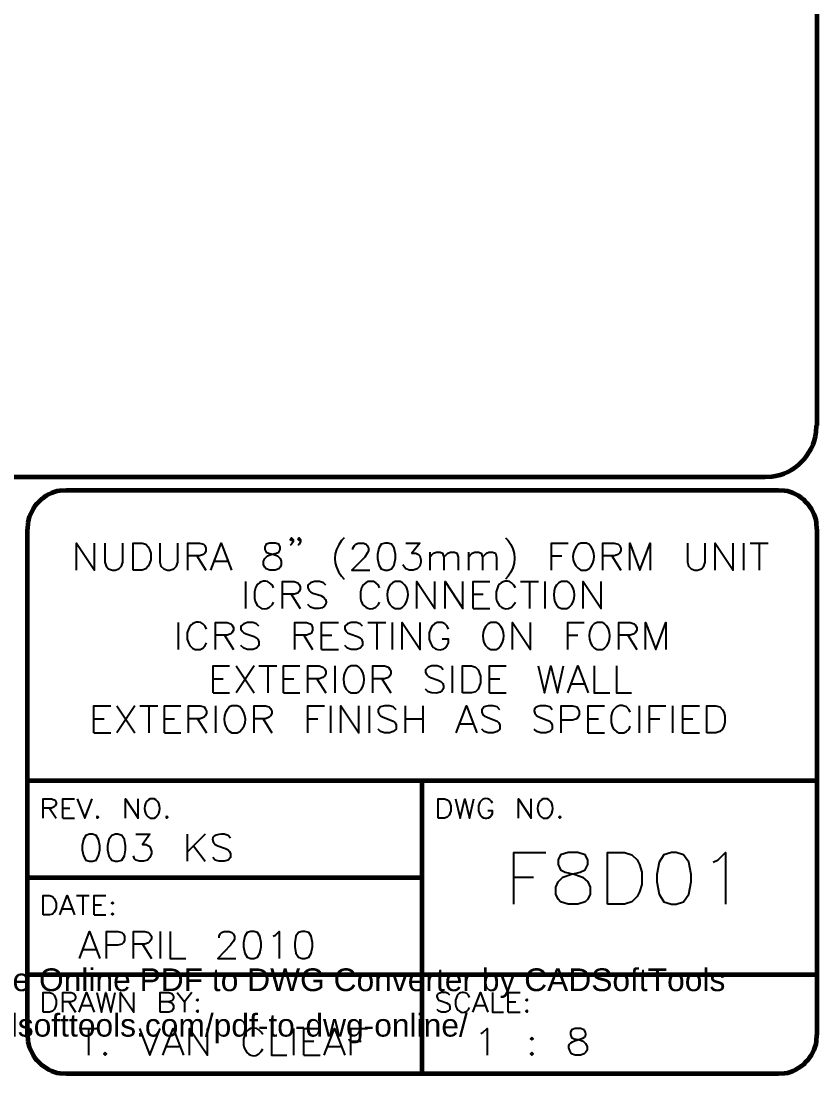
# Model space of a CAD drawing. Header units: millimetres. Extents: x 14 to 201, y 16 to 268.
# Drawn here: x 152.4 to 201.3, y 15.6 to 80.2 of the extents above; entities that cross this region are included whole.
import ezdxf

# ---------------------------------------------------------------- set-up
doc = ezdxf.new("R2010")
doc.units = ezdxf.units.MM
doc.header["$MEASUREMENT"] = 0
doc.layers.get('0').update_dxf_attribs({"linetype": 'CONTINUOUS'})
doc.layers.add('20ECE10', color=7, linetype='CONTINUOUS')
doc.styles.add('20ECEA0', font='Arial.ttf')

# ---------------------------------------------------------------- blocks, each defined once
blk = doc.blocks.new('20BCFF0')
at = {"layer": '20ECE10', "color": 0, "true_color": 0x000001, "style": '20ECEA0'}
for s, p in [('Created in Free Online PDF to DWG Converter by CADSoftTools', (0, 0)), ('http://www.cadsofttools.com/pdf-to-dwg-online/', (0, -2))]:
    blk.add_text(s, height=1, dxfattribs=at).set_placement(p)

msp = doc.modelspace()

# ---------------------------------------------------------------- linework, layer by layer
at = {"color": 0, "linetype": 'Continuous', "lineweight": 60, "true_color": 0x000007}
for p, q in [((201.295, 264.541), (201.295, 55.414)), ((201.253, 55.012), (201.274, 55.414)), ((198.12, 52.239), (17.018, 52.239)), ((198.12, 52.26), (198.522, 52.282)), ((155.194, 51.435), (154.813, 51.414)), ((155.194, 51.456), (198.924, 51.456)), ((199.305, 51.414), (198.924, 51.435)), ((152.845, 49.445), (152.823, 49.064)), ((201.295, 49.064), (201.274, 49.445)), ((152.823, 18.013), (152.823, 49.064)), ((201.295, 49.064), (201.295, 18.013)), ((152.823, 33.634), (201.295, 33.634)), ((177.059, 21.717), (177.059, 33.634)), ((152.823, 27.686), (177.059, 27.686)), ((152.823, 21.717), (201.295, 21.717)), ((177.059, 15.621), (177.059, 21.717)), ((152.823, 18.013), (152.845, 17.632)), ((201.274, 17.632), (201.295, 18.013)), ((154.813, 15.663), (155.194, 15.642)), ((198.924, 15.621), (155.194, 15.621)), ((198.924, 15.642), (199.305, 15.663))]:
    msp.add_line(p, q, dxfattribs=at)
at = {"color": 0, "linetype": 'Continuous', "lineweight": 25, "true_color": 0x000007}
for p, q in [((172.254, 48.514), (172.106, 48.366)), ((182.16, 48.514), (182.33, 48.366)), ((196.787, 48.197), (196.787, 46.546)), ((197.189, 48.197), (198.289, 48.197)), ((197.739, 48.197), (197.739, 46.546)), ((163.216, 47.413), (163.767, 46.546)), ((177.525, 47.646), (177.525, 46.546)), ((179.895, 47.646), (179.895, 46.546)), ((184.997, 47.413), (185.632, 47.413)), ((188.701, 47.413), (189.251, 46.546)), ((164.317, 47.096), (165.1, 47.096)), ((172.106, 46.165), (172.254, 45.995)), ((182.33, 46.165), (182.16, 45.995)), ((166.201, 45.847), (166.201, 44.196)), ((183.092, 45.847), (184.192, 45.847)), ((183.642, 45.847), (183.642, 44.196)), ((184.595, 45.847), (184.595, 44.196)), ((169.016, 45.064), (169.566, 44.196)), ((180.192, 45.064), (180.806, 45.064)), ((180.192, 44.196), (181.208, 44.196)), ((162.073, 43.328), (162.073, 41.677)), ((173.715, 43.328), (174.816, 43.328)), ((174.265, 43.328), (174.265, 41.677)), ((175.218, 43.328), (175.218, 41.677)), ((164.91, 42.545), (165.46, 41.677)), ((169.778, 42.545), (170.328, 41.677)), ((170.879, 42.545), (171.514, 42.545)), ((185.992, 42.545), (186.605, 42.545)), ((189.675, 42.545), (190.225, 41.677)), ((170.879, 41.677), (171.916, 41.677)), ((165.629, 40.661), (166.73, 39.01)), ((166.73, 40.661), (165.629, 39.01)), ((167.026, 40.661), (168.127, 40.661)), ((167.577, 40.661), (167.577, 39.01)), ((171.683, 40.661), (171.683, 39.01)), ((178.901, 40.661), (178.901, 39.01)), ((164.211, 39.878), (164.825, 39.878)), ((168.529, 39.878), (169.164, 39.878)), ((170.582, 39.878), (171.133, 39.01)), ((174.583, 39.878), (175.133, 39.01)), ((181.187, 39.878), (181.822, 39.878)), ((186.224, 39.561), (187.008, 39.561)), ((164.211, 39.01), (165.227, 39.01)), ((168.529, 39.01), (169.545, 39.01)), ((181.187, 39.01), (182.203, 39.01)), ((158.306, 38.206), (159.406, 36.555)), ((159.406, 38.206), (158.306, 36.555)), ((159.724, 38.206), (160.824, 38.206)), ((160.274, 38.206), (160.274, 36.555)), ((164.359, 38.206), (164.359, 36.555)), ((171.429, 38.206), (171.429, 36.555)), ((173.8, 38.206), (173.8, 36.555)), ((176.001, 38.206), (176.001, 36.555)), ((177.102, 38.206), (177.102, 36.555)), ((190.373, 38.206), (190.373, 36.555)), ((192.426, 38.206), (192.426, 36.555)), ((156.887, 37.423), (157.522, 37.423)), ((161.227, 37.423), (161.84, 37.423)), ((163.259, 37.423), (163.809, 36.555)), ((167.28, 37.423), (167.831, 36.555)), ((170.032, 37.423), (170.646, 37.423)), ((176.001, 37.423), (177.102, 37.423)), ((179.388, 37.105), (180.171, 37.105)), ((187.24, 37.423), (187.875, 37.423)), ((191.008, 37.423), (191.643, 37.423)), ((193.061, 37.423), (193.675, 37.423)), ((156.887, 36.555), (157.925, 36.555)), ((161.227, 36.555), (162.243, 36.555)), ((187.24, 36.555), (188.256, 36.555)), ((193.061, 36.555), (194.077, 36.555)), ((154.178, 31.941), (154.58, 31.327)), ((154.982, 31.941), (155.427, 31.941)), ((154.982, 31.327), (155.702, 31.327)), ((162.624, 30.332), (162.624, 28.681)), ((163.724, 30.332), (162.624, 29.231)), ((163.005, 29.612), (163.724, 28.681)), ((182.69, 27.707), (183.896, 27.707)), ((155.829, 26.564), (156.612, 26.564)), ((156.21, 26.564), (156.21, 25.379)), ((156.909, 25.993), (157.353, 25.993)), ((154.982, 25.76), (155.533, 25.76)), ((156.909, 25.379), (157.628, 25.379)), ((160.973, 24.363), (160.973, 22.712)), ((159.872, 23.58), (160.422, 22.712)), ((156.252, 23.262), (157.036, 23.262)), ((155.363, 20.045), (155.766, 19.41)), ((162.899, 20.616), (162.454, 20.045)), ((182.33, 20.045), (182.795, 20.045)), ((156.168, 19.812), (156.739, 19.812)), ((180.34, 19.812), (180.911, 19.812)), ((182.33, 19.41), (183.07, 19.41)), ((156.02, 18.415), (157.12, 18.415)), ((156.57, 18.415), (156.57, 16.764)), ((169.143, 18.415), (169.143, 16.764)), ((169.778, 17.632), (170.392, 17.632)), ((172.678, 17.632), (173.313, 17.632)), ((161.354, 17.314), (162.137, 17.314)), ((171.26, 17.314), (172.043, 17.314)), ((169.778, 16.764), (170.794, 16.764))]:
    msp.add_line(p, q, dxfattribs=at)
for points in [[(169.122, 48.429), (169.037, 48.366), (168.952, 48.429), (169.037, 48.514), (169.122, 48.429), (169.122, 48.281), (169.037, 48.133), (168.952, 48.048)], [(169.587, 48.429), (169.503, 48.366), (169.439, 48.429), (169.503, 48.514), (169.587, 48.429), (169.587, 48.281), (169.503, 48.133), (169.439, 48.048)], [(155.829, 46.546), (155.829, 48.197), (156.93, 46.546), (156.93, 48.197)], [(157.565, 48.197), (157.565, 47.032), (157.649, 46.778), (157.798, 46.63), (158.03, 46.546), (158.2, 46.546), (158.433, 46.63), (158.581, 46.778), (158.665, 47.032), (158.665, 48.197)], [(160.951, 48.197), (160.951, 47.032), (161.015, 46.778), (161.184, 46.63), (161.417, 46.546), (161.565, 46.546), (161.798, 46.63), (161.967, 46.778), (162.052, 47.032), (162.052, 48.197)], [(162.666, 46.546), (162.666, 48.197), (163.386, 48.197), (163.618, 48.133), (163.703, 48.048), (163.767, 47.879), (163.767, 47.731), (163.703, 47.583), (163.618, 47.498), (163.386, 47.413), (162.666, 47.413)], [(164.084, 46.546), (164.719, 48.197), (165.354, 46.546)], [(172.805, 47.816), (172.805, 47.879), (172.889, 48.048), (172.974, 48.133), (173.122, 48.197), (173.44, 48.197), (173.609, 48.133), (173.673, 48.048), (173.757, 47.879), (173.757, 47.731), (173.673, 47.583), (173.524, 47.329), (172.741, 46.546), (173.842, 46.546)], [(176.043, 48.197), (176.911, 48.197), (176.424, 47.583), (176.657, 47.583), (176.826, 47.498), (176.911, 47.413), (176.975, 47.181), (176.975, 47.032), (176.911, 46.778), (176.742, 46.63), (176.509, 46.546), (176.276, 46.546), (176.043, 46.63), (175.959, 46.715), (175.874, 46.863)], [(184.997, 46.546), (184.997, 48.197), (186.013, 48.197)], [(186.796, 48.197), (186.648, 48.133), (186.5, 47.964)], [(187.283, 48.133), (187.113, 48.197), (186.796, 48.197), (186.796, 48.197)], [(188.151, 46.546), (188.151, 48.197), (188.849, 48.197), (189.082, 48.133), (189.167, 48.048), (189.251, 47.879), (189.251, 47.731), (189.167, 47.583), (189.082, 47.498), (188.849, 47.413), (188.151, 47.413)], [(189.802, 46.546), (189.802, 48.197), (190.415, 46.546), (191.05, 48.197), (191.05, 46.546)], [(193.336, 48.197), (193.336, 47.032), (193.4, 46.778), (193.569, 46.63), (193.802, 46.546), (193.95, 46.546), (194.204, 46.63), (194.352, 46.778), (194.437, 47.032), (194.437, 48.197)], [(195.051, 46.546), (195.051, 48.197), (196.152, 46.546), (196.152, 48.197)], [(177.525, 47.329), (177.758, 47.583), (177.927, 47.646), (178.16, 47.646), (178.308, 47.583), (178.393, 47.329), (178.393, 46.546)], [(178.393, 47.329), (178.626, 47.583), (178.795, 47.646), (179.028, 47.646), (179.176, 47.583), (179.261, 47.329), (179.261, 46.546)], [(179.895, 47.329), (180.128, 47.583), (180.277, 47.646), (180.509, 47.646), (180.679, 47.583), (180.763, 47.329), (180.763, 46.546)], [(180.763, 47.329), (180.996, 47.583), (181.144, 47.646), (181.377, 47.646), (181.547, 47.583), (181.61, 47.329), (181.61, 46.546)], [(186.796, 46.546), (187.113, 46.546), (187.283, 46.63)], [(166.815, 45.445), (166.751, 45.212), (166.751, 44.81)], [(167.915, 45.445), (167.852, 45.614), (167.682, 45.762)], [(168.466, 44.196), (168.466, 45.847), (169.185, 45.847), (169.418, 45.762), (169.482, 45.678), (169.566, 45.53), (169.566, 45.36), (169.482, 45.212), (169.418, 45.127), (169.185, 45.064), (168.466, 45.064)], [(171.133, 45.614), (170.984, 45.762), (170.752, 45.847), (170.434, 45.847), (170.201, 45.762), (170.032, 45.614), (170.032, 45.445), (170.117, 45.297), (170.201, 45.212), (170.349, 45.127), (170.836, 44.979)], [(174.435, 45.445), (174.371, 45.614), (174.202, 45.762), (174.054, 45.847), (173.736, 45.847), (173.588, 45.762), (173.419, 45.614), (173.334, 45.445), (173.27, 45.212), (173.27, 44.81)], [(175.387, 45.847), (175.239, 45.762), (175.07, 45.614)], [(175.853, 45.762), (175.705, 45.847), (175.387, 45.847), (175.387, 45.847)], [(176.721, 44.196), (176.721, 45.847), (177.821, 44.196), (177.821, 45.847)], [(178.456, 44.196), (178.456, 45.847), (179.557, 44.196), (179.557, 45.847)], [(180.192, 44.196), (180.192, 45.847), (181.208, 45.847)], [(181.674, 45.445), (181.589, 45.212), (181.589, 44.81)], [(182.774, 45.445), (182.69, 45.614), (182.541, 45.762)], [(185.611, 45.847), (185.441, 45.762), (185.293, 45.614)], [(186.076, 45.762), (185.928, 45.847), (185.611, 45.847), (185.611, 45.847)], [(186.944, 44.196), (186.944, 45.847), (188.045, 44.196), (188.045, 45.847)], [(167.682, 44.26), (167.852, 44.429), (167.915, 44.577)], [(170.434, 44.196), (170.201, 44.26), (170.032, 44.429)], [(174.202, 44.26), (174.371, 44.429), (174.435, 44.577)], [(175.387, 44.196), (175.705, 44.196), (175.853, 44.26)], [(182.541, 44.26), (182.69, 44.429), (182.774, 44.577)], [(185.611, 44.196), (185.928, 44.196), (186.076, 44.26)], [(164.359, 41.677), (164.359, 43.328), (165.079, 43.328), (165.312, 43.244), (165.375, 43.18), (165.46, 43.011), (165.46, 42.863), (165.375, 42.693), (165.312, 42.63), (165.079, 42.545), (164.359, 42.545)], [(167.026, 43.095), (166.878, 43.244), (166.645, 43.328), (166.328, 43.328), (166.095, 43.244), (165.926, 43.095), (165.926, 42.926), (166.01, 42.778), (166.095, 42.693), (166.243, 42.63), (166.73, 42.46), (166.878, 42.376), (166.963, 42.312), (167.026, 42.143), (167.026, 41.91), (166.878, 41.762), (166.645, 41.677), (166.328, 41.677), (166.095, 41.762), (165.926, 41.91)], [(169.228, 41.677), (169.228, 43.328), (169.947, 43.328), (170.18, 43.244), (170.265, 43.18), (170.328, 43.011), (170.328, 42.863), (170.265, 42.693), (170.18, 42.63), (169.947, 42.545), (169.228, 42.545)], [(170.879, 41.677), (170.879, 43.328), (171.916, 43.328)], [(173.397, 43.095), (173.249, 43.244), (173.016, 43.328), (172.699, 43.328), (172.466, 43.244), (172.297, 43.095), (172.297, 42.926), (172.381, 42.778), (172.466, 42.693), (172.614, 42.63), (173.08, 42.46), (173.249, 42.376), (173.334, 42.312), (173.397, 42.143), (173.397, 41.91), (173.249, 41.762), (173.016, 41.677), (172.699, 41.677), (172.466, 41.762), (172.297, 41.91)], [(175.832, 41.677), (175.832, 43.328), (176.932, 41.677), (176.932, 43.328)], [(178.668, 42.926), (178.583, 43.095), (178.435, 43.244), (178.287, 43.328), (177.969, 43.328), (177.8, 43.244), (177.652, 43.095), (177.567, 42.926), (177.483, 42.693), (177.483, 42.312), (177.567, 42.079)], [(181.271, 43.328), (181.102, 43.244), (180.954, 43.095)], [(181.737, 43.244), (181.589, 43.328), (181.271, 43.328), (181.271, 43.328)], [(182.605, 41.677), (182.605, 43.328), (183.706, 41.677), (183.706, 43.328)], [(185.992, 41.677), (185.992, 43.328), (187.008, 43.328)], [(187.791, 43.328), (187.621, 43.244), (187.473, 43.095)], [(188.256, 43.244), (188.108, 43.328), (187.791, 43.328), (187.791, 43.328)], [(189.124, 41.677), (189.124, 43.328), (189.823, 43.328), (190.077, 43.244), (190.14, 43.18), (190.225, 43.011), (190.225, 42.863), (190.14, 42.693), (190.077, 42.63), (189.823, 42.545), (189.124, 42.545)], [(190.775, 41.677), (190.775, 43.328), (191.41, 41.677), (192.024, 43.328), (192.024, 41.677)], [(162.708, 42.926), (162.624, 42.693), (162.624, 42.312), (162.708, 42.079), (162.793, 41.91), (162.941, 41.762), (163.11, 41.677), (163.428, 41.677), (163.576, 41.762), (163.724, 41.91), (163.809, 42.079)], [(163.809, 42.926), (163.724, 43.095), (163.576, 43.244)], [(178.583, 41.91), (178.668, 42.079), (178.668, 42.312), (178.287, 42.312)], [(181.271, 41.677), (181.589, 41.677), (181.737, 41.762)], [(187.791, 41.677), (188.108, 41.677), (188.256, 41.762)], [(164.211, 39.01), (164.211, 40.661), (165.227, 40.661)], [(168.529, 39.01), (168.529, 40.661), (169.545, 40.661)], [(170.032, 39.01), (170.032, 40.661), (170.73, 40.661), (170.963, 40.577), (171.048, 40.492), (171.133, 40.344), (171.133, 40.174), (171.048, 40.026), (170.963, 39.942), (170.73, 39.878), (170.032, 39.878)], [(172.699, 40.661), (172.53, 40.577), (172.381, 40.428)], [(173.165, 40.577), (173.016, 40.661), (172.699, 40.661), (172.699, 40.661)], [(174.032, 39.01), (174.032, 40.661), (174.731, 40.661), (174.985, 40.577), (175.048, 40.492), (175.133, 40.344), (175.133, 40.174), (175.048, 40.026), (174.985, 39.942), (174.731, 39.878), (174.032, 39.878)], [(178.35, 40.428), (178.202, 40.577), (177.969, 40.661), (177.652, 40.661), (177.419, 40.577), (177.25, 40.428), (177.25, 40.259), (177.334, 40.111), (177.419, 40.026), (177.567, 39.942), (178.033, 39.793)], [(181.187, 39.01), (181.187, 40.661), (182.203, 40.661)], [(184.171, 40.661), (184.573, 39.01), (184.954, 40.661), (185.357, 39.01), (185.738, 40.661)], [(185.992, 39.01), (186.605, 40.661), (187.24, 39.01)], [(187.621, 40.661), (187.621, 39.01), (188.574, 39.01)], [(188.976, 40.661), (188.976, 39.01), (189.907, 39.01)], [(172.699, 39.01), (173.016, 39.01), (173.165, 39.074)], [(177.652, 39.01), (177.419, 39.074), (177.25, 39.243)], [(156.887, 36.555), (156.887, 38.206), (157.925, 38.206)], [(161.227, 36.555), (161.227, 38.206), (162.243, 38.206)], [(162.708, 36.555), (162.708, 38.206), (163.428, 38.206), (163.661, 38.142), (163.724, 38.058), (163.809, 37.888), (163.809, 37.74), (163.724, 37.592), (163.661, 37.507), (163.428, 37.423), (162.708, 37.423)], [(165.375, 38.206), (165.227, 38.142), (165.079, 37.973)], [(165.862, 38.142), (165.693, 38.206), (165.375, 38.206), (165.375, 38.206)], [(166.73, 36.555), (166.73, 38.206), (167.428, 38.206), (167.661, 38.142), (167.746, 38.058), (167.831, 37.888), (167.831, 37.74), (167.746, 37.592), (167.661, 37.507), (167.428, 37.423), (166.73, 37.423)], [(170.032, 36.555), (170.032, 38.206), (171.048, 38.206)], [(172.064, 36.555), (172.064, 38.206), (173.165, 36.555), (173.165, 38.206)], [(175.451, 37.973), (175.281, 38.142), (175.048, 38.206), (174.731, 38.206), (174.498, 38.142), (174.35, 37.973), (174.35, 37.825), (174.435, 37.656), (174.498, 37.592), (174.667, 37.507), (175.133, 37.338), (175.281, 37.275), (175.366, 37.19), (175.451, 37.042), (175.451, 36.788), (175.281, 36.64), (175.048, 36.555), (174.731, 36.555), (174.498, 36.64), (174.35, 36.788)], [(179.134, 36.555), (179.769, 38.206), (180.404, 36.555)], [(181.822, 37.973), (181.652, 38.142), (181.42, 38.206), (181.102, 38.206), (180.869, 38.142), (180.721, 37.973), (180.721, 37.825), (180.785, 37.656), (180.869, 37.592), (181.039, 37.507), (181.504, 37.338), (181.652, 37.275), (181.737, 37.19), (181.822, 37.042), (181.822, 36.788), (181.652, 36.64), (181.42, 36.555), (181.102, 36.555), (180.869, 36.64), (180.721, 36.788)], [(185.039, 37.973), (184.891, 38.142), (184.637, 38.206)], [(185.589, 36.555), (185.589, 38.206), (186.288, 38.206), (186.542, 38.142), (186.605, 38.058), (186.69, 37.888), (186.69, 37.656), (186.605, 37.507), (186.542, 37.423), (186.288, 37.338), (185.589, 37.338)], [(187.24, 36.555), (187.24, 38.206), (188.256, 38.206)], [(189.823, 37.825), (189.759, 37.973), (189.59, 38.142)], [(191.008, 36.555), (191.008, 38.206), (192.024, 38.206)], [(193.061, 36.555), (193.061, 38.206), (194.077, 38.206)], [(184.087, 37.592), (184.256, 37.507), (184.722, 37.338), (184.891, 37.275), (184.954, 37.19), (185.039, 37.042), (185.039, 36.788), (184.891, 36.64), (184.637, 36.555), (184.341, 36.555), (184.087, 36.64), (183.938, 36.788)], [(188.722, 37.825), (188.659, 37.592), (188.659, 37.19), (188.722, 36.957), (188.807, 36.788), (188.976, 36.64), (189.124, 36.555), (189.442, 36.555), (189.59, 36.64), (189.759, 36.788), (189.823, 36.957)], [(165.375, 36.555), (165.693, 36.555), (165.862, 36.64)], [(153.776, 31.327), (153.776, 32.512), (154.284, 32.512), (154.453, 32.449), (154.517, 32.406), (154.58, 32.279), (154.58, 32.173), (154.517, 32.068), (154.453, 32.004), (154.284, 31.941), (153.776, 31.941)], [(154.982, 31.327), (154.982, 32.512), (155.702, 32.512)], [(155.871, 32.512), (156.337, 31.327), (156.782, 32.512)], [(158.835, 31.327), (158.835, 32.512), (159.618, 31.327), (159.618, 32.512)], [(160.359, 32.512), (160.253, 32.449), (160.126, 32.343)], [(160.697, 32.449), (160.592, 32.512), (160.359, 32.512), (160.359, 32.512)], [(179.091, 32.512), (179.388, 31.327), (179.663, 32.512), (179.959, 31.327), (180.234, 32.512)], [(181.377, 32.237), (181.314, 32.343), (181.208, 32.449)], [(182.965, 31.327), (182.965, 32.512), (183.748, 31.327), (183.748, 32.512)], [(184.489, 32.512), (184.383, 32.449), (184.256, 32.343)], [(184.827, 32.449), (184.722, 32.512), (184.489, 32.512), (184.489, 32.512)], [(180.509, 32.068), (180.509, 31.771), (180.573, 31.602)], [(181.314, 31.496), (181.377, 31.602), (181.377, 31.771), (181.081, 31.771)], [(160.359, 31.327), (160.592, 31.327), (160.697, 31.39)], [(184.489, 31.327), (184.722, 31.327), (184.827, 31.39)], [(159.47, 30.332), (160.338, 30.332), (159.872, 29.697), (160.105, 29.697), (160.253, 29.612), (160.338, 29.549), (160.422, 29.295), (160.422, 29.147), (160.338, 28.914), (160.189, 28.744), (159.935, 28.681), (159.703, 28.681), (159.47, 28.744), (159.385, 28.829), (159.322, 28.998)], [(165.291, 30.099), (165.142, 30.247), (164.888, 30.332)], [(164.338, 29.697), (164.507, 29.612), (164.973, 29.464), (165.142, 29.379), (165.206, 29.295), (165.291, 29.147), (165.291, 28.914), (165.142, 28.744), (164.888, 28.681), (164.592, 28.681), (164.338, 28.744), (164.19, 28.914)], [(182.69, 26.035), (182.69, 29.21), (184.637, 29.21)], [(194.924, 28.617), (195.22, 28.766), (195.686, 29.21), (195.686, 26.035)], [(154.813, 25.379), (155.258, 26.564), (155.702, 25.379)], [(156.909, 25.379), (156.909, 26.564), (157.628, 26.564)], [(156.02, 22.712), (156.633, 24.363), (157.268, 22.712)], [(157.671, 22.712), (157.671, 24.363), (158.369, 24.363), (158.602, 24.299), (158.687, 24.215), (158.771, 24.067), (158.771, 23.813), (158.687, 23.664), (158.602, 23.58), (158.369, 23.516), (157.671, 23.516)], [(159.322, 22.712), (159.322, 24.363), (160.02, 24.363), (160.253, 24.299), (160.338, 24.215), (160.422, 24.067), (160.422, 23.897), (160.338, 23.749), (160.253, 23.664), (160.02, 23.58), (159.322, 23.58)], [(161.586, 24.363), (161.586, 22.712), (162.539, 22.712)], [(164.592, 23.982), (164.592, 24.067), (164.656, 24.215), (164.74, 24.299), (164.888, 24.363), (165.206, 24.363), (165.375, 24.299), (165.439, 24.215), (165.523, 24.067), (165.523, 23.897), (165.439, 23.749), (165.291, 23.516), (164.507, 22.712), (165.608, 22.712)], [(167.894, 24.067), (168.042, 24.13), (168.275, 24.363), (168.275, 22.712)], [(154.982, 19.41), (154.982, 20.616), (155.49, 20.616), (155.66, 20.553), (155.702, 20.489), (155.766, 20.384), (155.766, 20.278), (155.702, 20.151), (155.66, 20.108), (155.49, 20.045), (154.982, 20.045)], [(155.998, 19.41), (156.443, 20.616), (156.909, 19.41)], [(157.078, 20.616), (157.353, 19.41), (157.628, 20.616), (157.925, 19.41), (158.2, 20.616)], [(158.538, 19.41), (158.538, 20.616), (159.343, 19.41), (159.343, 20.616)], [(160.973, 19.41), (160.973, 20.616), (161.502, 20.616), (161.671, 20.553), (161.713, 20.489), (161.777, 20.384), (161.777, 20.278), (161.713, 20.151), (161.671, 20.108), (161.502, 20.045), (160.973, 20.045)], [(161.502, 20.045), (161.671, 19.981), (161.713, 19.918), (161.777, 19.812), (161.777, 19.643), (161.713, 19.537), (161.671, 19.473), (161.502, 19.41), (160.973, 19.41)], [(162.01, 20.616), (162.454, 20.045), (162.454, 19.41)], [(178.075, 20.151), (178.202, 20.108), (178.541, 19.981), (178.647, 19.918), (178.71, 19.876), (178.752, 19.749), (178.752, 19.579), (178.647, 19.473), (178.477, 19.41), (178.244, 19.41), (178.075, 19.473), (177.969, 19.579)], [(178.752, 20.447), (178.647, 20.553), (178.477, 20.616)], [(179.155, 20.32), (179.091, 20.151), (179.091, 19.876)], [(179.959, 20.32), (179.895, 20.447), (179.79, 20.553)], [(180.171, 19.41), (180.636, 20.616), (181.081, 19.41)], [(181.377, 20.616), (181.377, 19.41), (182.054, 19.41)], [(182.33, 19.41), (182.33, 20.616), (183.07, 20.616)], [(179.79, 19.473), (179.895, 19.579), (179.959, 19.706)], [(159.703, 18.415), (160.338, 16.764), (160.973, 18.415)], [(161.121, 16.764), (161.756, 18.415), (162.391, 16.764)], [(162.772, 16.764), (162.772, 18.415), (163.872, 16.764), (163.872, 18.415)], [(167.259, 18.034), (167.174, 18.182), (167.026, 18.33)], [(167.809, 18.415), (167.809, 16.764), (168.741, 16.764)], [(169.778, 16.764), (169.778, 18.415), (170.794, 18.415)], [(171.027, 16.764), (171.662, 18.415), (172.297, 16.764)], [(172.678, 16.764), (172.678, 18.415), (173.694, 18.415)], [(180.658, 18.098), (180.806, 18.182), (181.039, 18.415), (181.039, 16.764)], [(186.457, 18.415), (186.224, 18.33), (186.161, 18.182), (186.161, 18.034), (186.224, 17.865), (186.394, 17.78), (186.711, 17.717), (186.944, 17.632), (187.092, 17.484), (187.177, 17.314), (187.177, 17.082), (187.092, 16.933), (187.008, 16.849), (186.775, 16.764), (186.457, 16.764), (186.224, 16.849)], [(187.008, 18.33), (186.775, 18.415), (186.457, 18.415), (186.457, 18.415)], [(166.158, 18.034), (166.074, 17.78), (166.074, 17.399)], [(167.026, 16.849), (167.174, 16.997), (167.259, 17.166)]]:
    msp.add_lwpolyline(points, dxfattribs=at)
for points in [[(159.3, 46.546), (159.3, 48.197), (159.851, 48.197), (160.084, 48.133), (160.232, 47.964), (160.316, 47.816), (160.401, 47.583), (160.401, 47.181), (160.316, 46.948), (160.232, 46.778), (160.084, 46.63), (159.851, 46.546)], [(167.704, 48.197), (167.471, 48.133), (167.386, 47.964), (167.386, 47.816), (167.471, 47.646), (167.619, 47.583), (167.936, 47.498), (168.169, 47.413), (168.339, 47.265), (168.402, 47.096), (168.402, 46.863), (168.339, 46.715), (168.254, 46.63), (168.021, 46.546), (167.704, 46.546), (167.471, 46.63), (167.386, 46.715), (167.301, 46.863), (167.301, 47.096), (167.386, 47.265), (167.555, 47.413), (167.788, 47.498), (168.106, 47.583), (168.254, 47.646), (168.339, 47.816), (168.339, 47.964), (168.254, 48.133), (168.021, 48.197)], [(174.773, 48.197), (174.54, 48.133), (174.392, 47.879), (174.308, 47.498), (174.308, 47.265), (174.392, 46.863), (174.54, 46.63), (174.773, 46.546), (174.943, 46.546), (175.175, 46.63), (175.324, 46.863), (175.408, 47.265), (175.408, 47.498), (175.324, 47.879), (175.175, 48.133), (174.943, 48.197)], [(179.536, 39.01), (179.536, 40.661), (180.086, 40.661), (180.319, 40.577), (180.488, 40.428), (180.552, 40.259), (180.636, 40.026), (180.636, 39.624), (180.552, 39.391), (180.488, 39.243), (180.319, 39.074), (180.086, 39.01)], [(194.543, 36.555), (194.543, 38.206), (195.093, 38.206), (195.326, 38.142), (195.495, 37.973), (195.58, 37.825), (195.644, 37.592), (195.644, 37.19), (195.58, 36.957), (195.495, 36.788), (195.326, 36.64), (195.093, 36.555)], [(178.033, 31.327), (178.033, 32.512), (178.414, 32.512), (178.583, 32.449), (178.71, 32.343), (178.752, 32.237), (178.816, 32.068), (178.816, 31.771), (178.752, 31.602), (178.71, 31.496), (178.583, 31.39), (178.414, 31.327)], [(157.12, 31.433), (157.078, 31.39), (157.12, 31.327), (157.184, 31.39)], [(161.375, 31.433), (161.332, 31.39), (161.375, 31.327), (161.438, 31.39)], [(185.505, 31.433), (185.441, 31.39), (185.505, 31.327), (185.568, 31.39)], [(156.633, 30.332), (156.401, 30.247), (156.252, 30.014), (156.168, 29.612), (156.168, 29.379), (156.252, 28.998), (156.401, 28.744), (156.633, 28.681), (156.803, 28.681), (157.036, 28.744), (157.184, 28.998), (157.268, 29.379), (157.268, 29.612), (157.184, 30.014), (157.036, 30.247), (156.803, 30.332)], [(158.221, 30.332), (157.988, 30.247), (157.819, 30.014), (157.734, 29.612), (157.734, 29.379), (157.819, 28.998), (157.988, 28.744), (158.221, 28.681), (158.369, 28.681), (158.602, 28.744), (158.771, 28.998), (158.835, 29.379), (158.835, 29.612), (158.771, 30.014), (158.602, 30.247), (158.369, 30.332)], [(186.013, 29.21), (185.547, 29.062), (185.399, 28.766), (185.399, 28.469), (185.547, 28.152), (185.843, 28.004), (186.457, 27.855), (186.902, 27.707), (187.219, 27.411), (187.367, 27.093), (187.367, 26.649), (187.219, 26.353), (187.071, 26.183), (186.605, 26.035), (186.013, 26.035), (185.547, 26.183), (185.399, 26.353), (185.251, 26.649), (185.251, 27.093), (185.399, 27.411), (185.695, 27.707), (186.161, 27.855), (186.754, 28.004), (187.071, 28.152), (187.219, 28.469), (187.219, 28.766), (187.071, 29.062), (186.605, 29.21)], [(188.426, 26.035), (188.426, 29.21), (189.484, 29.21), (189.929, 29.062), (190.246, 28.766), (190.394, 28.469), (190.542, 28.004), (190.542, 27.242), (190.394, 26.797), (190.246, 26.501), (189.929, 26.183), (189.484, 26.035)], [(192.363, 29.21), (191.897, 29.062), (191.601, 28.617), (191.453, 27.855), (191.453, 27.411), (191.601, 26.649), (191.897, 26.183), (192.363, 26.035), (192.659, 26.035), (193.104, 26.183), (193.421, 26.649), (193.569, 27.411), (193.569, 27.855), (193.421, 28.617), (193.104, 29.062), (192.659, 29.21)], [(153.776, 25.379), (153.776, 26.564), (154.178, 26.564), (154.347, 26.501), (154.453, 26.395), (154.517, 26.268), (154.58, 26.099), (154.58, 25.823), (154.517, 25.654), (154.453, 25.548), (154.347, 25.421), (154.178, 25.379)], [(158.03, 26.162), (157.967, 26.099), (158.03, 26.056), (158.094, 26.099)], [(158.03, 25.485), (157.967, 25.421), (158.03, 25.379), (158.094, 25.421)], [(166.539, 24.363), (166.307, 24.299), (166.158, 24.067), (166.074, 23.664), (166.074, 23.432), (166.158, 23.029), (166.307, 22.797), (166.539, 22.712), (166.709, 22.712), (166.942, 22.797), (167.09, 23.029), (167.174, 23.432), (167.174, 23.664), (167.09, 24.067), (166.942, 24.299), (166.709, 24.363)], [(169.693, 24.363), (169.46, 24.299), (169.291, 24.067), (169.228, 23.664), (169.228, 23.432), (169.291, 23.029), (169.46, 22.797), (169.693, 22.712), (169.841, 22.712), (170.095, 22.797), (170.244, 23.029), (170.328, 23.432), (170.328, 23.664), (170.244, 24.067), (170.095, 24.299), (169.841, 24.363)], [(153.776, 19.41), (153.776, 20.616), (154.178, 20.616), (154.347, 20.553), (154.453, 20.447), (154.517, 20.32), (154.58, 20.151), (154.58, 19.876), (154.517, 19.706), (154.453, 19.579), (154.347, 19.473), (154.178, 19.41)], [(163.259, 20.214), (163.195, 20.151), (163.259, 20.108), (163.301, 20.151)], [(183.473, 20.214), (183.409, 20.151), (183.473, 20.108), (183.515, 20.151)], [(163.259, 19.537), (163.195, 19.473), (163.259, 19.41), (163.301, 19.473)], [(183.473, 19.537), (183.409, 19.473), (183.473, 19.41), (183.515, 19.473)], [(183.79, 17.865), (183.706, 17.78), (183.79, 17.717), (183.875, 17.78)], [(157.586, 16.933), (157.501, 16.849), (157.586, 16.764), (157.671, 16.849)], [(183.79, 16.933), (183.706, 16.849), (183.79, 16.764), (183.875, 16.849)]]:
    msp.add_lwpolyline(points, close=True, dxfattribs=at)
at = {"color": 0, "linetype": 'Continuous', "lineweight": 60, "true_color": 0x000007}
for points in [[(198.522, 52.282), (199.91, 52.436), (201.088, 53.631), (201.253, 55.012)], [(154.813, 51.414), (153.843, 51.276), (152.983, 50.415), (152.845, 49.445)], [(201.274, 49.445), (201.136, 50.415), (200.275, 51.276), (199.305, 51.414)], [(152.845, 17.632), (152.983, 16.662), (153.843, 15.802), (154.813, 15.663)], [(199.305, 15.663), (200.275, 15.802), (201.136, 16.662), (201.274, 17.632)]]:
    msp.add_open_spline(points, degree=3, dxfattribs=at)
at = {"color": 0, "linetype": 'Continuous', "lineweight": 25, "true_color": 0x000007}
for points in [[(172.106, 48.366), (171.555, 47.63), (171.554, 46.899), (172.106, 46.165)], [(182.33, 48.366), (182.853, 47.735), (182.854, 46.795), (182.33, 46.165)], [(186.5, 47.964), (186.173, 47.533), (186.281, 46.778), (186.796, 46.546)], [(187.283, 46.63), (187.731, 47), (187.72, 47.756), (187.283, 48.133)], [(167.682, 45.762), (167.372, 46.019), (166.921, 45.794), (166.815, 45.445)], [(182.541, 45.762), (182.231, 46.019), (181.78, 45.794), (181.674, 45.445)], [(175.07, 45.614), (174.799, 45.21), (174.837, 44.354), (175.387, 44.196)], [(175.853, 44.26), (176.29, 44.578), (176.296, 45.459), (175.853, 45.762)], [(185.293, 45.614), (185.021, 45.238), (185.073, 44.311), (185.611, 44.196)], [(186.076, 44.26), (186.514, 44.578), (186.519, 45.458), (186.076, 45.762)], [(166.751, 44.81), (166.83, 44.321), (167.191, 44.012), (167.682, 44.26)], [(170.836, 44.979), (171.356, 44.745), (171.259, 44.068), (170.434, 44.196)], [(173.27, 44.81), (173.333, 44.343), (173.737, 44.006), (174.202, 44.26)], [(181.589, 44.81), (181.719, 44.333), (182.016, 44.008), (182.541, 44.26)], [(163.576, 43.244), (163.266, 43.5), (162.815, 43.276), (162.708, 42.926)], [(180.954, 43.095), (180.642, 42.656), (180.725, 41.885), (181.271, 41.677)], [(181.737, 41.762), (182.179, 42.126), (182.179, 42.879), (181.737, 43.244)], [(187.473, 43.095), (187.202, 42.693), (187.251, 41.841), (187.791, 41.677)], [(188.256, 41.762), (188.694, 42.056), (188.694, 42.95), (188.256, 43.244)], [(177.567, 42.079), (177.725, 41.631), (178.271, 41.477), (178.583, 41.91)], [(172.381, 40.428), (172.109, 40.053), (172.161, 39.125), (172.699, 39.01)], [(173.165, 39.074), (173.602, 39.392), (173.608, 40.272), (173.165, 40.577)], [(178.033, 39.793), (178.554, 39.613), (178.516, 38.877), (177.652, 39.01)], [(165.862, 36.64), (166.311, 37.009), (166.299, 37.765), (165.862, 38.142)], [(184.637, 38.206), (184.201, 38.276), (183.646, 38.062), (184.087, 37.592)], [(189.59, 38.142), (189.234, 38.34), (188.878, 38.186), (188.722, 37.825)], [(165.079, 37.973), (164.753, 37.542), (164.861, 36.788), (165.375, 36.555)], [(160.126, 32.343), (159.933, 32.009), (159.964, 31.491), (160.359, 31.327)], [(160.697, 31.39), (161.027, 31.655), (161.027, 32.184), (160.697, 32.449)], [(181.208, 32.449), (180.867, 32.683), (180.588, 32.382), (180.509, 32.068)], [(184.256, 32.343), (184.063, 32.009), (184.094, 31.491), (184.489, 31.327)], [(184.827, 31.39), (185.157, 31.655), (185.157, 32.184), (184.827, 32.449)], [(180.573, 31.602), (180.734, 31.272), (181.069, 31.194), (181.314, 31.496)], [(164.888, 30.332), (164.47, 30.387), (163.891, 30.188), (164.338, 29.697)], [(179.79, 20.553), (179.547, 20.732), (179.241, 20.585), (179.155, 20.32)], [(178.477, 20.616), (178.179, 20.66), (177.753, 20.515), (178.075, 20.151)], [(179.091, 19.876), (179.172, 19.541), (179.434, 19.246), (179.79, 19.473)], [(167.026, 18.33), (166.671, 18.577), (166.317, 18.382), (166.158, 18.034)], [(186.224, 16.849), (185.469, 18.027), (187.563, 17.427), (187.008, 18.33)], [(166.074, 17.399), (166.182, 16.944), (166.536, 16.532), (167.026, 16.849)]]:
    msp.add_open_spline(points, degree=3, dxfattribs=at)

# ---------------------------------------------------------------- block references
at = {"layer": '20ECE10', "color": 0, "true_color": 0x000000, "xscale": 1.395756951470751, "yscale": 1.395756951470751, "zscale": 1.395756951470751}
msp.add_blockref('20BCFF0', (139.436, 20.704), dxfattribs=at)

doc.saveas('drawing.dxf')
